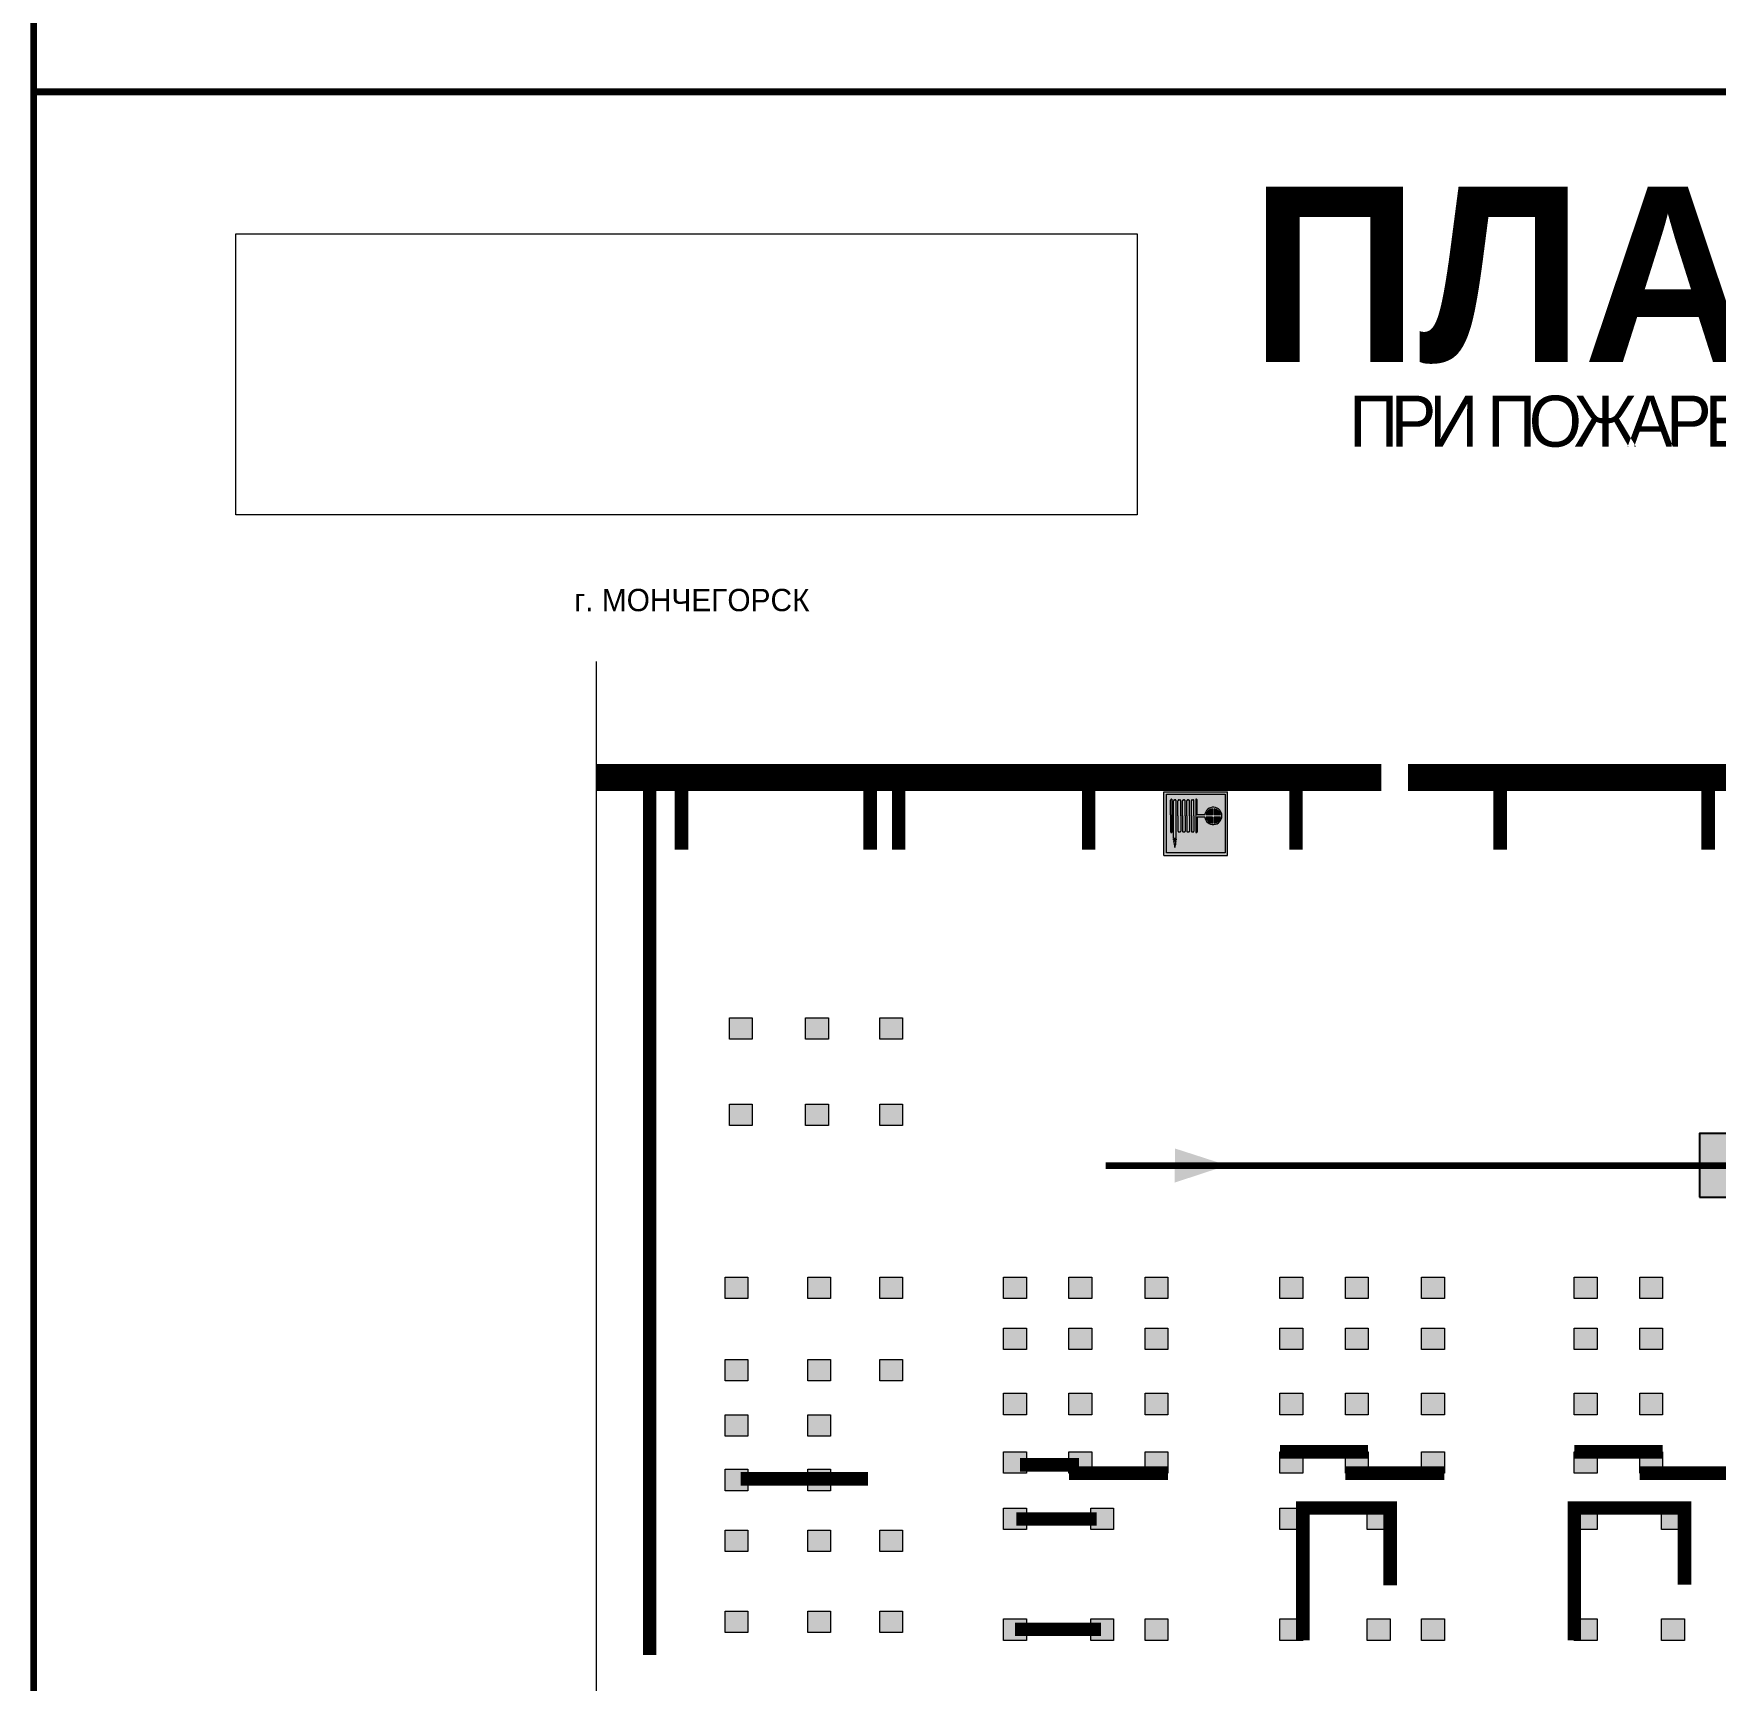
# Model space of a CAD drawing. Header units: millimetres. Extents: x 13114 to 67229, y 22859 to 38520.
# Drawn here: x 28162.5 to 28373.5, y 24471.8 to 24678.4 of the extents above; entities that cross this region are included whole.
import ezdxf

# ---------------------------------------------------------------- set-up
doc = ezdxf.new("R2010")
doc.units = ezdxf.units.MM
doc.layers.add('План_Штампы', color=7, linetype='Continuous')
doc.styles.add('обычный', font='arial.ttf')
picture_1 = doc.add_image_def('image1.jpg', size_in_pixel=(337, 105))

# ---------------------------------------------------------------- blocks, each defined once
blk = doc.blocks.new('A$C32E8229D')
at = {"true_color": 0xffffff}
blk.add_hatch(color=7, dxfattribs=at).paths.add_polyline_path([(0, 0), (0, -8), (16, -8), (16, 0)])
h = blk.add_hatch(color=126)
h.paths.add_polyline_path([(0.2, -0.2), (15.8, -0.2), (15.8, -7.8), (0.2, -7.8)])
h.paths.add_polyline_path([(13.49, -2.05), (12.08, -2.05), (11.37, -2.63, 0.162397), (11.29, -2.84), (11.29, -3.63), (10.35, -3.63), (10.35, -4.05), (11.68, -4.05), (11.68, -3.48), (12.26, -4.28), (11.29, -5.1), (11.29, -6.78), (11.85, -6.78), (11.85, -5.44), (12.8, -4.64), (12.8, -5.94), (14.46, -5.94), (14.46, -5.39), (13.45, -5.39), (13.45, -3.97), (12.46, -2.59), (13.15, -2.59), (13.69, -3.34), (14.18, -3)], flags=16)
h.paths.add_polyline_path([(10.74, -1.82, 1), (11.8, -1.82, 1)], flags=16)
h.paths.add_polyline_path([(9.39, -3.59), (5.99, -3.59), (6.56, -3.03), (5.91, -3.03), (5.1, -3.83), (5.91, -4.64), (6.56, -4.64), (5.99, -4.09), (9.39, -4.09)], flags=16)
h.paths.add_polyline_path([(4.29, -1.08), (1.72, -1.08), (1.72, -6.6), (4.29, -6.6)], flags=16)
at = {"color": 126}
blk.add_lwpolyline([(16, -8), (0, -8), (0, 0), (16, 0)], close=True, dxfattribs=at)
blk = doc.blocks.new('A$C37112FD5')
at = {"true_color": 0xf5f5ff}
h = blk.add_hatch(color=7, dxfattribs=at)
h.dxf.hatch_style = 1
h.paths.add_polyline_path([(12.8, -7.4), (0, -7.4), (0, -20.2), (12.8, -20.2)])
h.paths.add_polyline_path([(12.29, -7.91), (12.29, -19.69), (0.51, -19.69), (0.51, -7.91)], flags=16)
h.paths.add_polyline_path([(4.98, -9.04, -0.42597), (5.17, -9.22), (5.17, -12.25), (5.17, -15.29, -0.432244), (4.98, -15.47), (4.83, -15.47, -0.42597), (4.64, -15.29), (4.64, -12.25), (4.64, -9.22, -0.432244), (4.83, -9.04)], flags=0)
h.paths.add_polyline_path([(4.28, -9.22), (4.28, -12.25), (4.28, -15.29, -0.432244), (4.09, -15.47), (3.94, -15.47, -0.42597), (3.75, -15.29), (3.75, -12.25), (3.75, -9.22, -0.432244), (3.94, -9.04), (4.09, -9.04, -0.42597)], flags=0)
h.paths.add_polyline_path([(5.72, -9.04), (5.87, -9.04, -0.42597), (6.06, -9.22), (6.06, -12.25), (6.06, -15.29, -0.432244), (5.87, -15.47), (5.72, -15.47, -0.42597), (5.53, -15.29), (5.53, -12.25), (5.53, -9.22, -0.432244)], flags=0)
h.paths.add_polyline_path([(6.42, -8.9), (6.5, -8.9, -0.42597), (6.69, -9.08), (6.69, -12.03), (8.21, -12.03, -15.824349), (8.21, -12.47), (6.69, -12.47), (6.69, -15.42, -0.432244), (6.5, -15.6), (6.42, -15.6)], flags=0)
h.paths.add_polyline_path([(3.39, -9.22), (3.39, -12.25), (3.39, -15.29, -0.432244), (3.2, -15.47), (3.05, -15.47, -0.42597), (2.85, -15.29), (2.85, -12.25), (2.85, -9.22, -0.432244), (3.05, -9.04), (3.2, -9.04, -0.42597)], flags=0)
h.paths.add_polyline_path([(2.5, -9.22), (2.5, -16.71), (1.96, -16.71), (1.96, -9.22, -0.432244), (2.15, -9.04), (2.31, -9.04, -0.42597)], flags=0)
h.paths.add_polyline_path([(1.61, -8.9), (1.61, -15.6), (1.57, -15.6, -0.42597), (1.37, -15.42), (1.37, -12.03), (1.37, -9.09, -0.432244), (1.57, -8.9)], flags=0)
h.paths.add_polyline_path([(9.76, -10.81), (9.76, -12.03), (8.49, -12.03, -0.336371)], flags=0)
h.paths.add_polyline_path([(8.49, -12.47), (9.76, -12.47), (9.76, -13.7, -0.336371)], flags=0)
h.paths.add_polyline_path([(10.11, -10.81, -0.336371), (11.38, -12.03), (10.11, -12.03)], flags=0)
h.paths.add_polyline_path([(10.11, -12.47), (11.38, -12.47, -0.336371), (10.11, -13.7)], flags=0)
h.paths.add_polyline_path([(2.5, -16.84), (2.5, -17.05), (1.97, -17.05), (1.97, -16.84)], flags=0)
h.paths.add_polyline_path([(2.5, -17.24, -0.033778), (2.24, -18.6, -0.033778), (1.97, -17.24)], flags=0)
h = blk.add_hatch(color=242)
h.dxf.hatch_style = 1
h.paths.add_polyline_path([(12.29, -7.91), (0.51, -7.91), (0.51, -19.69), (12.29, -19.69)])
h.paths.add_polyline_path([(6.42, -15.6), (6.42, -8.9), (6.5, -8.9, -0.42597), (6.69, -9.08), (6.69, -12.03), (8.21, -12.03, -15.824349), (8.21, -12.47), (6.69, -12.47), (6.69, -15.42, -0.432244), (6.5, -15.6)], flags=16)
h.paths.add_polyline_path([(5.87, -15.47), (5.72, -15.47, -0.42597), (5.53, -15.29), (5.53, -12.25), (5.53, -9.22, -0.432244), (5.72, -9.04), (5.87, -9.04, -0.42597), (6.06, -9.22), (6.06, -12.25), (6.06, -15.29, -0.432244)], flags=16)
h.paths.add_polyline_path([(4.98, -15.47), (4.83, -15.47, -0.42597), (4.64, -15.29), (4.64, -12.25), (4.64, -9.22, -0.432244), (4.83, -9.04), (4.98, -9.04, -0.42597), (5.17, -9.22), (5.17, -12.25), (5.17, -15.29, -0.432244)], flags=16)
h.paths.add_polyline_path([(4.09, -15.47), (3.94, -15.47, -0.42597), (3.75, -15.29), (3.75, -12.25), (3.75, -9.22, -0.432244), (3.94, -9.04), (4.09, -9.04, -0.42597), (4.28, -9.22), (4.28, -12.25), (4.28, -15.29, -0.432244)], flags=16)
h.paths.add_polyline_path([(3.2, -15.47), (3.05, -15.47, -0.42597), (2.85, -15.29), (2.85, -12.25), (2.85, -9.22, -0.432244), (3.05, -9.04), (3.2, -9.04, -0.42597), (3.39, -9.22), (3.39, -12.25), (3.39, -15.29, -0.432244)], flags=16)
h.paths.add_polyline_path([(2.5, -17.05), (1.97, -17.05), (1.97, -16.84), (2.5, -16.84)], flags=16)
h.paths.add_polyline_path([(2.5, -17.24, -0.033778), (2.24, -18.6, -0.033778), (1.97, -17.24)], flags=16)
h.paths.add_polyline_path([(2.5, -16.71), (1.96, -16.71), (1.96, -9.22, -0.432244), (2.15, -9.04), (2.31, -9.04, -0.42597), (2.5, -9.22)], flags=16)
h.paths.add_polyline_path([(1.61, -15.6), (1.57, -15.6, -0.42597), (1.37, -15.42), (1.37, -12.03), (1.37, -9.09, -0.432244), (1.57, -8.9), (1.61, -8.9)], flags=16)
h.paths.add_polyline_path([(8.49, -12.47), (9.76, -12.47), (9.76, -13.7, -0.336371)], flags=0)
h.paths.add_polyline_path([(10.11, -13.7), (10.11, -12.47), (11.38, -12.47, -0.336371)], flags=0)
h.paths.add_polyline_path([(8.49, -12.03, -0.336371), (9.76, -10.81), (9.76, -12.03)], flags=0)
h.paths.add_polyline_path([(10.11, -12.03), (10.11, -10.81, -0.336371), (11.38, -12.03)], flags=0)
h = blk.add_hatch(color=7, dxfattribs=at)
h.dxf.hatch_style = 1
h.paths.add_polyline_path([(1.61, -8.9), (1.57, -8.9, 0.432244), (1.37, -9.09), (1.37, -12.03), (1.37, -15.42, 0.42597), (1.57, -15.6), (1.61, -15.6)])
h.paths.add_polyline_path([(2.5, -9.22, 0.42597), (2.31, -9.04), (2.15, -9.04, 0.432244), (1.96, -9.22), (1.96, -16.71), (2.5, -16.71)])
h.paths.add_polyline_path([(2.5, -16.84), (1.97, -16.84), (1.97, -17.05), (2.5, -17.05)])
h.paths.add_polyline_path([(2.5, -17.24), (1.97, -17.24, 0.033778), (2.24, -18.6, 0.033778)])
h.paths.add_polyline_path([(3.39, -12.25), (3.39, -9.22, 0.42597), (3.2, -9.04), (3.05, -9.04, 0.432244), (2.85, -9.22), (2.85, -12.25), (2.85, -15.29, 0.42597), (3.05, -15.47), (3.2, -15.47, 0.432244), (3.39, -15.29)])
h.paths.add_polyline_path([(4.28, -12.25), (4.28, -9.22, 0.42597), (4.09, -9.04), (3.94, -9.04, 0.432244), (3.75, -9.22), (3.75, -12.25), (3.75, -15.29, 0.42597), (3.94, -15.47), (4.09, -15.47, 0.432244), (4.28, -15.29)])
h.paths.add_polyline_path([(5.17, -12.25), (5.17, -9.22, 0.42597), (4.98, -9.04), (4.83, -9.04, 0.432244), (4.64, -9.22), (4.64, -12.25), (4.64, -15.29, 0.42597), (4.83, -15.47), (4.98, -15.47, 0.432244), (5.17, -15.29)])
h.paths.add_polyline_path([(6.06, -12.25), (6.06, -9.22, 0.42597), (5.87, -9.04), (5.72, -9.04, 0.432244), (5.53, -9.22), (5.53, -12.25), (5.53, -15.29, 0.42597), (5.72, -15.47), (5.87, -15.47, 0.432244), (6.06, -15.29)])
h.paths.add_polyline_path([(6.69, -12.47), (8.21, -12.47, 15.824349), (8.21, -12.03), (6.69, -12.03), (6.69, -9.08, 0.42597), (6.5, -8.9), (6.42, -8.9), (6.42, -15.6), (6.5, -15.6, 0.432244), (6.69, -15.42)])
h.paths.add_polyline_path([(8.49, -12.47), (9.76, -12.47), (9.76, -13.7, -0.336371)], flags=16)
h.paths.add_polyline_path([(8.49, -12.03, -0.336371), (9.76, -10.81), (9.76, -12.03)], flags=16)
h.paths.add_polyline_path([(10.11, -12.47), (11.38, -12.47, -0.336371), (10.11, -13.7)], flags=16)
h.paths.add_polyline_path([(10.11, -12.03), (10.11, -10.81, -0.336371), (11.38, -12.03)], flags=16)
h = blk.add_hatch(color=242)
h.dxf.hatch_style = 1
h.paths.add_polyline_path([(9.76, -10.81, 0.336371), (8.49, -12.03), (9.76, -12.03)])
h.paths.add_polyline_path([(10.11, -10.81), (10.11, -12.03), (11.38, -12.03, 0.336371)])
h.paths.add_polyline_path([(11.38, -12.47), (10.11, -12.47), (10.11, -13.7, 0.336371)])
h.paths.add_polyline_path([(9.76, -12.47), (8.49, -12.47, 0.336371), (9.76, -13.7)])
at = {"color": 242, "lineweight": 5}
for p, q in [((0, -20.2), (0, -7.4)), ((0, -7.4), (12.8, -7.4)), ((1.37, -12.03), (1.37, -9.08)), ((1.57, -8.9), (1.61, -8.9)), ((1.61, -8.9), (1.61, -15.6)), ((1.96, -16.71), (1.96, -9.22)), ((2.15, -9.04), (2.31, -9.04)), ((2.5, -16.71), (2.5, -9.22)), ((2.85, -12.25), (2.85, -9.22)), ((3.05, -9.04), (3.2, -9.04)), ((3.39, -12.25), (3.39, -9.22)), ((3.75, -12.25), (3.75, -9.22)), ((3.94, -9.04), (4.09, -9.04)), ((4.28, -12.25), (4.28, -9.22)), ((4.64, -12.25), (4.64, -9.22)), ((4.83, -9.04), (4.98, -9.04)), ((5.17, -12.25), (5.17, -9.22)), ((5.53, -12.25), (5.53, -9.22)), ((5.72, -9.04), (5.87, -9.04)), ((6.06, -12.25), (6.06, -9.22)), ((6.42, -8.9), (6.42, -15.6)), ((6.5, -8.9), (6.42, -8.9)), ((6.69, -12.03), (6.69, -9.08)), ((12.8, -20.2), (12.8, -7.4)), ((1.37, -12.03), (1.37, -15.42)), ((2.85, -12.25), (2.85, -15.29)), ((3.39, -12.25), (3.39, -15.29)), ((3.75, -12.25), (3.75, -15.29)), ((4.28, -12.25), (4.28, -15.29)), ((4.64, -12.25), (4.64, -15.29)), ((5.17, -12.25), (5.17, -15.29)), ((5.53, -12.25), (5.53, -15.29)), ((6.06, -12.25), (6.06, -15.29)), ((8.21, -12.03), (6.69, -12.03)), ((8.21, -12.47), (6.69, -12.47)), ((6.69, -12.47), (6.69, -15.42)), ((9.76, -12.03), (8.49, -12.03)), ((9.76, -12.47), (8.49, -12.47)), ((9.76, -10.81), (9.76, -12.03)), ((9.76, -12.47), (9.76, -13.7)), ((10.11, -10.81), (10.11, -12.03)), ((11.38, -12.03), (10.11, -12.03)), ((11.38, -12.47), (10.11, -12.47)), ((10.11, -12.47), (10.11, -13.7)), ((1.57, -15.6), (1.61, -15.6)), ((1.96, -16.71), (2.5, -16.71)), ((1.97, -16.84), (2.5, -16.84)), ((1.97, -17.05), (1.97, -16.84)), ((2.5, -16.84), (2.5, -17.05)), ((3.05, -15.47), (3.2, -15.47)), ((3.94, -15.47), (4.09, -15.47)), ((4.83, -15.47), (4.98, -15.47)), ((5.72, -15.47), (5.87, -15.47)), ((6.42, -15.6), (6.5, -15.6)), ((0, -20.2), (12.8, -20.2)), ((2.5, -17.05), (1.97, -17.05)), ((1.97, -17.24), (2.5, -17.24))]:
    blk.add_line(p, q, dxfattribs=at)
blk.add_lwpolyline([(0.51, -7.91), (12.29, -7.91), (12.29, -19.69), (0.51, -19.69)], close=True, dxfattribs=at)
for centre, radius, start, end in [((1.56, -9.09), 0.182, 87.1027, 180.6071), ((2.15, -9.22), 0.182, 87.1027, 180.6071), ((2.32, -9.22), 0.182, 359.3929, 92.8973), ((3.04, -9.22), 0.182, 87.1027, 180.6071), ((3.21, -9.22), 0.182, 359.3929, 92.8973), ((3.93, -9.22), 0.182, 87.1027, 180.6071), ((4.1, -9.22), 0.182, 359.3929, 92.8973), ((4.82, -9.22), 0.182, 87.1027, 180.6071), ((4.99, -9.22), 0.182, 359.3929, 92.8973), ((5.71, -9.22), 0.182, 87.1027, 180.6071), ((5.88, -9.22), 0.182, 359.3929, 92.8973), ((6.51, -9.09), 0.182, 359.3929, 92.8973), ((9.93, -12.25), 1.74, 187.2319, 172.7681), ((9.93, -12.25), 1.46, 96.9927, 171.3585), ((9.93, -12.25), 1.46, 188.6415, 263.0073), ((9.93, -12.25), 1.46, 8.6415, 83.0073), ((9.93, -12.25), 1.46, 276.9927, 351.3585), ((1.56, -15.42), 0.182, 179.3929, 272.8973), ((3.04, -15.29), 0.182, 179.3929, 272.8973), ((3.21, -15.29), 0.182, 267.1027, 0.6071), ((3.93, -15.29), 0.182, 179.3929, 272.8973), ((4.1, -15.29), 0.182, 267.1027, 0.6071), ((4.82, -15.29), 0.182, 179.3929, 272.8973), ((4.99, -15.29), 0.182, 267.1027, 0.6071), ((5.71, -15.29), 0.182, 179.3929, 272.8973), ((5.88, -15.29), 0.182, 267.1027, 0.6071), ((6.51, -15.42), 0.182, 267.1027, 0.6071), ((12.17, -15.98), 10.27, 187.041, 194.7793), ((-7.7, -15.98), 10.27, 345.2207, 352.959)]:
    blk.add_arc(centre, radius, start, end, dxfattribs=at)

msp = doc.modelspace()

# ---------------------------------------------------------------- hatches: boundary and pattern name
at = {"lineweight": 0}
h = msp.add_hatch(color=256, dxfattribs=at)
h.dxf.hatch_style = 1
h.paths.add_polyline_path([(28252.65, 24554.94), (28249.79, 24554.94), (28249.79, 24552.25), (28252.65, 24552.25)])
h = msp.add_hatch(color=256, dxfattribs=at)
h.dxf.hatch_style = 1
h.paths.add_polyline_path([(28262.21, 24554.94), (28259.34, 24554.94), (28259.34, 24552.25), (28262.21, 24552.25)])
h = msp.add_hatch(color=256, dxfattribs=at)
h.dxf.hatch_style = 1
h.paths.add_polyline_path([(28271.52, 24554.94), (28268.66, 24554.94), (28268.66, 24552.25), (28271.52, 24552.25)])
h = msp.add_hatch(color=256, dxfattribs=at)
h.dxf.hatch_style = 1
h.paths.add_polyline_path([(28252.65, 24544.1), (28249.79, 24544.1), (28249.79, 24541.42), (28252.65, 24541.42)])
h = msp.add_hatch(color=256, dxfattribs=at)
h.dxf.hatch_style = 1
h.paths.add_polyline_path([(28262.21, 24544.1), (28259.34, 24544.1), (28259.34, 24541.42), (28262.21, 24541.42)])
h = msp.add_hatch(color=256, dxfattribs=at)
h.dxf.hatch_style = 1
h.paths.add_polyline_path([(28271.52, 24544.1), (28268.66, 24544.1), (28268.66, 24541.42), (28271.52, 24541.42)])
h = msp.add_hatch(color=256, dxfattribs=at)
h.dxf.hatch_style = 1
h.paths.add_polyline_path([(28252.11, 24522.38), (28249.25, 24522.38), (28249.25, 24519.7), (28252.11, 24519.7)])
h = msp.add_hatch(color=256, dxfattribs=at)
h.dxf.hatch_style = 1
h.paths.add_polyline_path([(28262.48, 24522.38), (28259.62, 24522.38), (28259.62, 24519.7), (28262.48, 24519.7)])
h = msp.add_hatch(color=256, dxfattribs=at)
h.dxf.hatch_style = 1
h.paths.add_polyline_path([(28271.52, 24522.38), (28268.66, 24522.38), (28268.66, 24519.7), (28271.52, 24519.7)])
h = msp.add_hatch(color=256, dxfattribs=at)
h.dxf.hatch_style = 1
h.paths.add_polyline_path([(28287.06, 24522.38), (28284.19, 24522.38), (28284.19, 24519.7), (28287.06, 24519.7)])
h = msp.add_hatch(color=256, dxfattribs=at)
h.dxf.hatch_style = 1
h.paths.add_polyline_path([(28295.26, 24522.38), (28292.39, 24522.38), (28292.39, 24519.7), (28295.26, 24519.7)])
h = msp.add_hatch(color=256, dxfattribs=at)
h.dxf.hatch_style = 1
h.paths.add_polyline_path([(28304.82, 24522.38), (28301.95, 24522.38), (28301.95, 24519.7), (28304.82, 24519.7)])
h = msp.add_hatch(color=256, dxfattribs=at)
h.dxf.hatch_style = 1
h.paths.add_polyline_path([(28321.74, 24522.38), (28318.88, 24522.38), (28318.88, 24519.7), (28321.74, 24519.7)])
h = msp.add_hatch(color=256, dxfattribs=at)
h.dxf.hatch_style = 1
h.paths.add_polyline_path([(28329.94, 24522.38), (28327.08, 24522.38), (28327.08, 24519.7), (28329.94, 24519.7)])
h = msp.add_hatch(color=256, dxfattribs=at)
h.dxf.hatch_style = 1
h.paths.add_polyline_path([(28339.5, 24522.38), (28336.64, 24522.38), (28336.64, 24519.7), (28339.5, 24519.7)])
h = msp.add_hatch(color=256, dxfattribs=at)
h.dxf.hatch_style = 1
h.paths.add_polyline_path([(28358.68, 24522.38), (28355.81, 24522.38), (28355.81, 24519.7), (28358.68, 24519.7)])
h = msp.add_hatch(color=256, dxfattribs=at)
h.dxf.hatch_style = 1
h.paths.add_polyline_path([(28366.88, 24522.38), (28364.02, 24522.38), (28364.02, 24519.7), (28366.88, 24519.7)])
h = msp.add_hatch(color=256, dxfattribs=at)
h.dxf.hatch_style = 1
h.paths.add_polyline_path([(28287.06, 24516.01), (28284.19, 24516.01), (28284.19, 24513.33), (28287.06, 24513.33)])
h = msp.add_hatch(color=256, dxfattribs=at)
h.dxf.hatch_style = 1
h.paths.add_polyline_path([(28295.26, 24516.01), (28292.39, 24516.01), (28292.39, 24513.33), (28295.26, 24513.33)])
h = msp.add_hatch(color=256, dxfattribs=at)
h.dxf.hatch_style = 1
h.paths.add_polyline_path([(28304.82, 24516.01), (28301.95, 24516.01), (28301.95, 24513.33), (28304.82, 24513.33)])
h = msp.add_hatch(color=256, dxfattribs=at)
h.dxf.hatch_style = 1
h.paths.add_polyline_path([(28321.74, 24516.01), (28318.88, 24516.01), (28318.88, 24513.33), (28321.74, 24513.33)])
h = msp.add_hatch(color=256, dxfattribs=at)
h.dxf.hatch_style = 1
h.paths.add_polyline_path([(28329.94, 24516.01), (28327.08, 24516.01), (28327.08, 24513.33), (28329.94, 24513.33)])
h = msp.add_hatch(color=256, dxfattribs=at)
h.dxf.hatch_style = 1
h.paths.add_polyline_path([(28339.5, 24516.01), (28336.64, 24516.01), (28336.64, 24513.33), (28339.5, 24513.33)])
h = msp.add_hatch(color=256, dxfattribs=at)
h.dxf.hatch_style = 1
h.paths.add_polyline_path([(28358.68, 24516.01), (28355.81, 24516.01), (28355.81, 24513.33), (28358.68, 24513.33)])
h = msp.add_hatch(color=256, dxfattribs=at)
h.dxf.hatch_style = 1
h.paths.add_polyline_path([(28366.88, 24516.01), (28364.02, 24516.01), (28364.02, 24513.33), (28366.88, 24513.33)])
h = msp.add_hatch(color=256, dxfattribs=at)
h.dxf.hatch_style = 1
h.paths.add_polyline_path([(28252.11, 24512.07), (28249.25, 24512.07), (28249.25, 24509.39), (28252.11, 24509.39)])
h = msp.add_hatch(color=256, dxfattribs=at)
h.dxf.hatch_style = 1
h.paths.add_polyline_path([(28262.48, 24512.07), (28259.62, 24512.07), (28259.62, 24509.39), (28262.48, 24509.39)])
h = msp.add_hatch(color=256, dxfattribs=at)
h.dxf.hatch_style = 1
h.paths.add_polyline_path([(28271.52, 24512.07), (28268.66, 24512.07), (28268.66, 24509.39), (28271.52, 24509.39)])
h = msp.add_hatch(color=256, dxfattribs=at)
h.dxf.hatch_style = 1
h.paths.add_polyline_path([(28287.06, 24507.82), (28284.19, 24507.82), (28284.19, 24505.13), (28287.06, 24505.13)])
h = msp.add_hatch(color=256, dxfattribs=at)
h.dxf.hatch_style = 1
h.paths.add_polyline_path([(28295.26, 24507.82), (28292.39, 24507.82), (28292.39, 24505.13), (28295.26, 24505.13)])
h = msp.add_hatch(color=256, dxfattribs=at)
h.dxf.hatch_style = 1
h.paths.add_polyline_path([(28304.82, 24507.82), (28301.95, 24507.82), (28301.95, 24505.13), (28304.82, 24505.13)])
h = msp.add_hatch(color=256, dxfattribs=at)
h.dxf.hatch_style = 1
h.paths.add_polyline_path([(28321.74, 24507.82), (28318.88, 24507.82), (28318.88, 24505.13), (28321.74, 24505.13)])
h = msp.add_hatch(color=256, dxfattribs=at)
h.dxf.hatch_style = 1
h.paths.add_polyline_path([(28329.94, 24507.82), (28327.08, 24507.82), (28327.08, 24505.13), (28329.94, 24505.13)])
h = msp.add_hatch(color=256, dxfattribs=at)
h.dxf.hatch_style = 1
h.paths.add_polyline_path([(28339.5, 24507.82), (28336.64, 24507.82), (28336.64, 24505.13), (28339.5, 24505.13)])
h = msp.add_hatch(color=256, dxfattribs=at)
h.dxf.hatch_style = 1
h.paths.add_polyline_path([(28358.68, 24507.82), (28355.81, 24507.82), (28355.81, 24505.13), (28358.68, 24505.13)])
h = msp.add_hatch(color=256, dxfattribs=at)
h.dxf.hatch_style = 1
h.paths.add_polyline_path([(28366.88, 24507.82), (28364.02, 24507.82), (28364.02, 24505.13), (28366.88, 24505.13)])
h = msp.add_hatch(color=256, dxfattribs=at)
h.dxf.hatch_style = 1
h.paths.add_polyline_path([(28252.11, 24505.13), (28249.25, 24505.13), (28249.25, 24502.45), (28252.11, 24502.45)])
h = msp.add_hatch(color=256, dxfattribs=at)
h.dxf.hatch_style = 1
h.paths.add_polyline_path([(28262.48, 24505.13), (28259.62, 24505.13), (28259.62, 24502.45), (28262.48, 24502.45)])
h = msp.add_hatch(color=256, dxfattribs=at)
h.dxf.hatch_style = 1
h.paths.add_polyline_path([(28287.06, 24500.48), (28284.19, 24500.48), (28284.19, 24497.8), (28287.06, 24497.8)])
h = msp.add_hatch(color=256, dxfattribs=at)
h.dxf.hatch_style = 1
h.paths.add_polyline_path([(28295.26, 24500.48), (28292.39, 24500.48), (28292.39, 24497.8), (28295.26, 24497.8)])
h = msp.add_hatch(color=256, dxfattribs=at)
h.dxf.hatch_style = 1
h.paths.add_polyline_path([(28304.82, 24500.48), (28301.95, 24500.48), (28301.95, 24497.8), (28304.82, 24497.8)])
h = msp.add_hatch(color=256, dxfattribs=at)
h.dxf.hatch_style = 1
h.paths.add_polyline_path([(28321.74, 24500.48), (28318.88, 24500.48), (28318.88, 24497.8), (28321.74, 24497.8)])
h = msp.add_hatch(color=256, dxfattribs=at)
h.dxf.hatch_style = 1
h.paths.add_polyline_path([(28329.94, 24500.48), (28327.08, 24500.48), (28327.08, 24497.8), (28329.94, 24497.8)])
h = msp.add_hatch(color=256, dxfattribs=at)
h.dxf.hatch_style = 1
h.paths.add_polyline_path([(28339.5, 24500.48), (28336.64, 24500.48), (28336.64, 24497.8), (28339.5, 24497.8)])
h = msp.add_hatch(color=256, dxfattribs=at)
h.dxf.hatch_style = 1
h.paths.add_polyline_path([(28358.68, 24500.48), (28355.81, 24500.48), (28355.81, 24497.8), (28358.68, 24497.8)])
h = msp.add_hatch(color=256, dxfattribs=at)
h.dxf.hatch_style = 1
h.paths.add_polyline_path([(28366.88, 24500.48), (28364.02, 24500.48), (28364.02, 24497.8), (28366.88, 24497.8)])
h = msp.add_hatch(color=256, dxfattribs=at)
h.dxf.hatch_style = 1
h.paths.add_polyline_path([(28252.11, 24498.28), (28249.25, 24498.28), (28249.25, 24495.59), (28252.11, 24495.59)])
h = msp.add_hatch(color=256, dxfattribs=at)
h.dxf.hatch_style = 1
h.paths.add_polyline_path([(28262.48, 24498.28), (28259.62, 24498.28), (28259.62, 24495.59), (28262.48, 24495.59)])
h = msp.add_hatch(color=256, dxfattribs=at)
h.dxf.hatch_style = 1
h.paths.add_polyline_path([(28287.06, 24493.42), (28284.19, 24493.42), (28284.19, 24490.74), (28287.06, 24490.74)])
h = msp.add_hatch(color=256, dxfattribs=at)
h.dxf.hatch_style = 1
h.paths.add_polyline_path([(28298, 24493.42), (28295.14, 24493.42), (28295.14, 24490.74), (28298, 24490.74)])
h = msp.add_hatch(color=256, dxfattribs=at)
h.dxf.hatch_style = 1
h.paths.add_polyline_path([(28321.74, 24493.42), (28318.88, 24493.42), (28318.88, 24490.74), (28321.74, 24490.74)])
h = msp.add_hatch(color=256, dxfattribs=at)
h.dxf.hatch_style = 1
h.paths.add_polyline_path([(28332.69, 24493.42), (28329.82, 24493.42), (28329.82, 24490.74), (28332.69, 24490.74)])
h = msp.add_hatch(color=256, dxfattribs=at)
h.dxf.hatch_style = 1
h.paths.add_polyline_path([(28358.68, 24493.42), (28355.81, 24493.42), (28355.81, 24490.74), (28358.68, 24490.74)])
h = msp.add_hatch(color=256, dxfattribs=at)
h.dxf.hatch_style = 1
h.paths.add_polyline_path([(28369.63, 24493.42), (28366.76, 24493.42), (28366.76, 24490.74), (28369.63, 24490.74)])
h = msp.add_hatch(color=256, dxfattribs=at)
h.dxf.hatch_style = 1
h.paths.add_polyline_path([(28252.11, 24490.66), (28249.25, 24490.66), (28249.25, 24487.98), (28252.11, 24487.98)])
h = msp.add_hatch(color=256, dxfattribs=at)
h.dxf.hatch_style = 1
h.paths.add_polyline_path([(28262.48, 24490.66), (28259.62, 24490.66), (28259.62, 24487.98), (28262.48, 24487.98)])
h = msp.add_hatch(color=256, dxfattribs=at)
h.dxf.hatch_style = 1
h.paths.add_polyline_path([(28271.52, 24490.66), (28268.66, 24490.66), (28268.66, 24487.98), (28271.52, 24487.98)])
h = msp.add_hatch(color=256, dxfattribs=at)
h.dxf.hatch_style = 1
h.paths.add_polyline_path([(28252.11, 24480.48), (28249.25, 24480.48), (28249.25, 24477.79), (28252.11, 24477.79)])
h = msp.add_hatch(color=256, dxfattribs=at)
h.dxf.hatch_style = 1
h.paths.add_polyline_path([(28262.48, 24480.48), (28259.62, 24480.48), (28259.62, 24477.79), (28262.48, 24477.79)])
h = msp.add_hatch(color=256, dxfattribs=at)
h.dxf.hatch_style = 1
h.paths.add_polyline_path([(28271.52, 24480.48), (28268.66, 24480.48), (28268.66, 24477.79), (28271.52, 24477.79)])
h = msp.add_hatch(color=256, dxfattribs=at)
h.dxf.hatch_style = 1
h.paths.add_polyline_path([(28287.06, 24479.5), (28284.19, 24479.5), (28284.19, 24476.81), (28287.06, 24476.81)])
h = msp.add_hatch(color=256, dxfattribs=at)
h.dxf.hatch_style = 1
h.paths.add_polyline_path([(28298, 24479.5), (28295.14, 24479.5), (28295.14, 24476.81), (28298, 24476.81)])
h = msp.add_hatch(color=256, dxfattribs=at)
h.dxf.hatch_style = 1
h.paths.add_polyline_path([(28304.82, 24479.5), (28301.95, 24479.5), (28301.95, 24476.81), (28304.82, 24476.81)])
h = msp.add_hatch(color=256, dxfattribs=at)
h.dxf.hatch_style = 1
h.paths.add_polyline_path([(28321.74, 24479.5), (28318.88, 24479.5), (28318.88, 24476.81), (28321.74, 24476.81)])
h = msp.add_hatch(color=256, dxfattribs=at)
h.dxf.hatch_style = 1
h.paths.add_polyline_path([(28332.69, 24479.5), (28329.82, 24479.5), (28329.82, 24476.81), (28332.69, 24476.81)])
h = msp.add_hatch(color=256, dxfattribs=at)
h.dxf.hatch_style = 1
h.paths.add_polyline_path([(28339.5, 24479.5), (28336.64, 24479.5), (28336.64, 24476.81), (28339.5, 24476.81)])
h = msp.add_hatch(color=256, dxfattribs=at)
h.dxf.hatch_style = 1
h.paths.add_polyline_path([(28358.68, 24479.5), (28355.81, 24479.5), (28355.81, 24476.81), (28358.68, 24476.81)])
h = msp.add_hatch(color=256, dxfattribs=at)
h.dxf.hatch_style = 1
h.paths.add_polyline_path([(28369.63, 24479.5), (28366.76, 24479.5), (28366.76, 24476.81), (28369.63, 24476.81)])

# ---------------------------------------------------------------- linework, layer by layer
at = {"color": 6, "lineweight": 100}
for points in [[(28162.5, 24671.11), (28762.5, 24671.11), (28762.5, 25066.11), (28162.5, 25066.11)], [(28162.5, 24276.11), (28762.5, 24276.11), (28762.5, 24671.11), (28162.5, 24671.11)]]:
    msp.add_lwpolyline(points, close=True, dxfattribs=at)
at = {"lineweight": 0}
msp.add_lwpolyline([(28233.12, 24402.86), (28233.12, 24599.65)], dxfattribs=at)
for points, const_width in [([(28233.12, 24585.08), (28331.61, 24585.08)], 3.4), ([(28334.93, 24585.08), (28506.25, 24585.08)], 3.4), ([(28239.79, 24474.97), (28239.79, 24584.66)], 1.7), ([(28243.79, 24584.88), (28243.79, 24576.04)], 1.7), ([(28267.47, 24584.88), (28267.47, 24576.04)], 1.7), ([(28271.04, 24584.88), (28271.04, 24576.04)], 1.7), ([(28294.88, 24584.88), (28294.88, 24576.04)], 1.7), ([(28320.89, 24584.88), (28320.89, 24576.04)], 1.7), ([(28346.5, 24584.88), (28346.5, 24576.04)], 1.7), ([(28372.59, 24584.88), (28372.59, 24576.04)], 1.7), ([(28329.94, 24500.48), (28318.88, 24500.48)], 1.7), ([(28366.88, 24500.48), (28355.81, 24500.48)], 1.7), ([(28293.68, 24498.83), (28286.26, 24498.83)], 1.7), ([(28304.82, 24497.8), (28292.39, 24497.8)], 1.7), ([(28339.5, 24497.8), (28327.08, 24497.8)], 1.7), ([(28376.44, 24497.8), (28364.02, 24497.8)], 1.7), ([(28267.2, 24497.08), (28251.22, 24497.08)], 1.7), ([(28332.69, 24483.74), (28332.69, 24493.42), (28321.74, 24493.42), (28321.74, 24476.81)], 1.7), ([(28369.63, 24493.42), (28369.63, 24483.79), (28369.63, 24493.42), (28355.81, 24493.42), (28355.81, 24476.81)], 1.7), ([(28295.86, 24492.04), (28285.8, 24492.04)], 1.7), ([(28296.43, 24478.2), (28285.63, 24478.2)], 1.7)]:
    msp.add_lwpolyline(points, dxfattribs=dict(at, const_width=const_width))
for points in [[(28252.65, 24552.25), (28249.79, 24552.25), (28249.79, 24554.94), (28252.65, 24554.94)], [(28262.21, 24552.25), (28259.34, 24552.25), (28259.34, 24554.94), (28262.21, 24554.94)], [(28271.52, 24552.25), (28268.66, 24552.25), (28268.66, 24554.94), (28271.52, 24554.94)], [(28252.65, 24541.42), (28249.79, 24541.42), (28249.79, 24544.1), (28252.65, 24544.1)], [(28262.21, 24541.42), (28259.34, 24541.42), (28259.34, 24544.1), (28262.21, 24544.1)], [(28271.52, 24541.42), (28268.66, 24541.42), (28268.66, 24544.1), (28271.52, 24544.1)], [(28252.11, 24519.7), (28249.25, 24519.7), (28249.25, 24522.38), (28252.11, 24522.38)], [(28262.48, 24519.7), (28259.62, 24519.7), (28259.62, 24522.38), (28262.48, 24522.38)], [(28271.52, 24519.7), (28268.66, 24519.7), (28268.66, 24522.38), (28271.52, 24522.38)], [(28287.06, 24519.7), (28284.19, 24519.7), (28284.19, 24522.38), (28287.06, 24522.38)], [(28295.26, 24519.7), (28292.39, 24519.7), (28292.39, 24522.38), (28295.26, 24522.38)], [(28304.82, 24519.7), (28301.95, 24519.7), (28301.95, 24522.38), (28304.82, 24522.38)], [(28321.74, 24519.7), (28318.88, 24519.7), (28318.88, 24522.38), (28321.74, 24522.38)], [(28329.94, 24519.7), (28327.08, 24519.7), (28327.08, 24522.38), (28329.94, 24522.38)], [(28339.5, 24519.7), (28336.64, 24519.7), (28336.64, 24522.38), (28339.5, 24522.38)], [(28358.68, 24519.7), (28355.81, 24519.7), (28355.81, 24522.38), (28358.68, 24522.38)], [(28366.88, 24519.7), (28364.02, 24519.7), (28364.02, 24522.38), (28366.88, 24522.38)], [(28287.06, 24513.33), (28284.19, 24513.33), (28284.19, 24516.01), (28287.06, 24516.01)], [(28295.26, 24513.33), (28292.39, 24513.33), (28292.39, 24516.01), (28295.26, 24516.01)], [(28304.82, 24513.33), (28301.95, 24513.33), (28301.95, 24516.01), (28304.82, 24516.01)], [(28321.74, 24513.33), (28318.88, 24513.33), (28318.88, 24516.01), (28321.74, 24516.01)], [(28329.94, 24513.33), (28327.08, 24513.33), (28327.08, 24516.01), (28329.94, 24516.01)], [(28339.5, 24513.33), (28336.64, 24513.33), (28336.64, 24516.01), (28339.5, 24516.01)], [(28358.68, 24513.33), (28355.81, 24513.33), (28355.81, 24516.01), (28358.68, 24516.01)], [(28366.88, 24513.33), (28364.02, 24513.33), (28364.02, 24516.01), (28366.88, 24516.01)], [(28252.11, 24509.39), (28249.25, 24509.39), (28249.25, 24512.07), (28252.11, 24512.07)], [(28262.48, 24509.39), (28259.62, 24509.39), (28259.62, 24512.07), (28262.48, 24512.07)], [(28271.52, 24509.39), (28268.66, 24509.39), (28268.66, 24512.07), (28271.52, 24512.07)], [(28287.06, 24505.13), (28284.19, 24505.13), (28284.19, 24507.82), (28287.06, 24507.82)], [(28295.26, 24505.13), (28292.39, 24505.13), (28292.39, 24507.82), (28295.26, 24507.82)], [(28304.82, 24505.13), (28301.95, 24505.13), (28301.95, 24507.82), (28304.82, 24507.82)], [(28321.74, 24505.13), (28318.88, 24505.13), (28318.88, 24507.82), (28321.74, 24507.82)], [(28329.94, 24505.13), (28327.08, 24505.13), (28327.08, 24507.82), (28329.94, 24507.82)], [(28339.5, 24505.13), (28336.64, 24505.13), (28336.64, 24507.82), (28339.5, 24507.82)], [(28358.68, 24505.13), (28355.81, 24505.13), (28355.81, 24507.82), (28358.68, 24507.82)], [(28366.88, 24505.13), (28364.02, 24505.13), (28364.02, 24507.82), (28366.88, 24507.82)], [(28252.11, 24502.45), (28249.25, 24502.45), (28249.25, 24505.13), (28252.11, 24505.13)], [(28262.48, 24502.45), (28259.62, 24502.45), (28259.62, 24505.13), (28262.48, 24505.13)], [(28287.06, 24497.8), (28284.19, 24497.8), (28284.19, 24500.48), (28287.06, 24500.48)], [(28295.26, 24497.8), (28292.39, 24497.8), (28292.39, 24500.48), (28295.26, 24500.48)], [(28304.82, 24497.8), (28301.95, 24497.8), (28301.95, 24500.48), (28304.82, 24500.48)], [(28321.74, 24497.8), (28318.88, 24497.8), (28318.88, 24500.48), (28321.74, 24500.48)], [(28329.94, 24497.8), (28327.08, 24497.8), (28327.08, 24500.48), (28329.94, 24500.48)], [(28339.5, 24497.8), (28336.64, 24497.8), (28336.64, 24500.48), (28339.5, 24500.48)], [(28358.68, 24497.8), (28355.81, 24497.8), (28355.81, 24500.48), (28358.68, 24500.48)], [(28366.88, 24497.8), (28364.02, 24497.8), (28364.02, 24500.48), (28366.88, 24500.48)], [(28252.11, 24495.59), (28249.25, 24495.59), (28249.25, 24498.28), (28252.11, 24498.28)], [(28262.48, 24495.59), (28259.62, 24495.59), (28259.62, 24498.28), (28262.48, 24498.28)], [(28287.06, 24490.74), (28284.19, 24490.74), (28284.19, 24493.42), (28287.06, 24493.42)], [(28298, 24490.74), (28295.14, 24490.74), (28295.14, 24493.42), (28298, 24493.42)], [(28321.74, 24490.74), (28318.88, 24490.74), (28318.88, 24493.42), (28321.74, 24493.42)], [(28332.69, 24490.74), (28329.82, 24490.74), (28329.82, 24493.42), (28332.69, 24493.42)], [(28358.68, 24490.74), (28355.81, 24490.74), (28355.81, 24493.42), (28358.68, 24493.42)], [(28369.63, 24490.74), (28366.76, 24490.74), (28366.76, 24493.42), (28369.63, 24493.42)], [(28252.11, 24487.98), (28249.25, 24487.98), (28249.25, 24490.66), (28252.11, 24490.66)], [(28262.48, 24487.98), (28259.62, 24487.98), (28259.62, 24490.66), (28262.48, 24490.66)], [(28271.52, 24487.98), (28268.66, 24487.98), (28268.66, 24490.66), (28271.52, 24490.66)], [(28252.11, 24477.79), (28249.25, 24477.79), (28249.25, 24480.48), (28252.11, 24480.48)], [(28262.48, 24477.79), (28259.62, 24477.79), (28259.62, 24480.48), (28262.48, 24480.48)], [(28271.52, 24477.79), (28268.66, 24477.79), (28268.66, 24480.48), (28271.52, 24480.48)], [(28287.06, 24476.81), (28284.19, 24476.81), (28284.19, 24479.5), (28287.06, 24479.5)], [(28298, 24476.81), (28295.14, 24476.81), (28295.14, 24479.5), (28298, 24479.5)], [(28304.82, 24476.81), (28301.95, 24476.81), (28301.95, 24479.5), (28304.82, 24479.5)], [(28321.74, 24476.81), (28318.88, 24476.81), (28318.88, 24479.5), (28321.74, 24479.5)], [(28332.69, 24476.81), (28329.82, 24476.81), (28329.82, 24479.5), (28332.69, 24479.5)], [(28339.5, 24476.81), (28336.64, 24476.81), (28336.64, 24479.5), (28339.5, 24479.5)], [(28358.68, 24476.81), (28355.81, 24476.81), (28355.81, 24479.5), (28358.68, 24479.5)], [(28369.63, 24476.81), (28366.76, 24476.81), (28366.76, 24479.5), (28369.63, 24479.5)]]:
    msp.add_lwpolyline(points, close=True, dxfattribs=at)
at = {"color": 126, "lineweight": 100, "true_color": 0x008754}
msp.add_lwpolyline([(28297.02, 24536.4), (28482.39, 24536.4), (28482.39, 24460.97)], dxfattribs=at)
at = {"layer": 'План_Штампы', "color": 126, "true_color": 0x008754}
msp.add_solid([(28305.68, 24534.26), (28305.69, 24538.54), (28312.26, 24536.42)], dxfattribs=at)

# ---------------------------------------------------------------- block references
at = {"xscale": 0.6249984004534781, "yscale": 0.6249984004534781, "zscale": 0.6249984004534781}
msp.add_blockref('A$C37112FD5', (28304.3, 24587.92), dxfattribs=at)
at = {"layer": 'План_Штампы', "color": 126, "true_color": 0x008754, "xscale": -1}
msp.add_blockref('A$C32E8229D', (28387.5, 24540.42), dxfattribs=at)

# ---------------------------------------------------------------- texts
at = {"lineweight": 0, "style": 'обычный'}
for s, insert, char_height, width, attachment_point in [('{\\fProxima Nova Rg|b1|i0|c204|p2;ПЛАН ЭВАКУАЦИИ}', (28315.14, 24659.23), 22, 493.8901, 1), ('\\pi-8.4,l8.4,t8.4;{\\fProxima Nova Rg|b0|i0|c204|p2;г. МОНЧЕГОРСК\\H1.1997x; }', (28245.09, 24607.33), 2.8, 126.6484, 5)]:
    msp.add_mtext(s, dxfattribs=dict(at, insert=insert, char_height=char_height, width=width, attachment_point=attachment_point))
at = {"color": 0, "lineweight": 0, "insert": (28465.01, 24633.17), "char_height": 8, "width": 449.2158, "attachment_point": 5, "style": 'обычный'}
msp.add_mtext('{\\fArial Black|b1|i0|c204|p34;\\H2x;\\T0.85;  \\fArial Narrow|b0|i0|c204|p34;\\H0.8x;\\W0.9;\\P\\fProxima Nova Rg|b0|i0|c204|p2;\\H0.5x;\\W1;\\C256;ПРИ ПОЖАРЕ  ИЛИ ДРУГИХ ЧРЕЗВЫЧАЙНЫХ СИТУАЦИЯХ  ИЗ ПОМЕЩЕНИЙ \\fProxima Nova Rg|b1|i0|c204|p2;\\H1.25x;\\PЦЭО: АЗКС отм. 0,00}', dxfattribs=at)

# ---------------------------------------------------------------- pictures from other files: only their frames are drawn
at = {"color": 7, "lineweight": 0, "true_color": 0xf5f5ff}
image = msp.add_image(picture_1, insert=(28187.86, 24618.04), size_in_units=(113.11, 35.24), dxfattribs=at)
image.dxf.flags = 7

doc.saveas('drawing.dxf')
